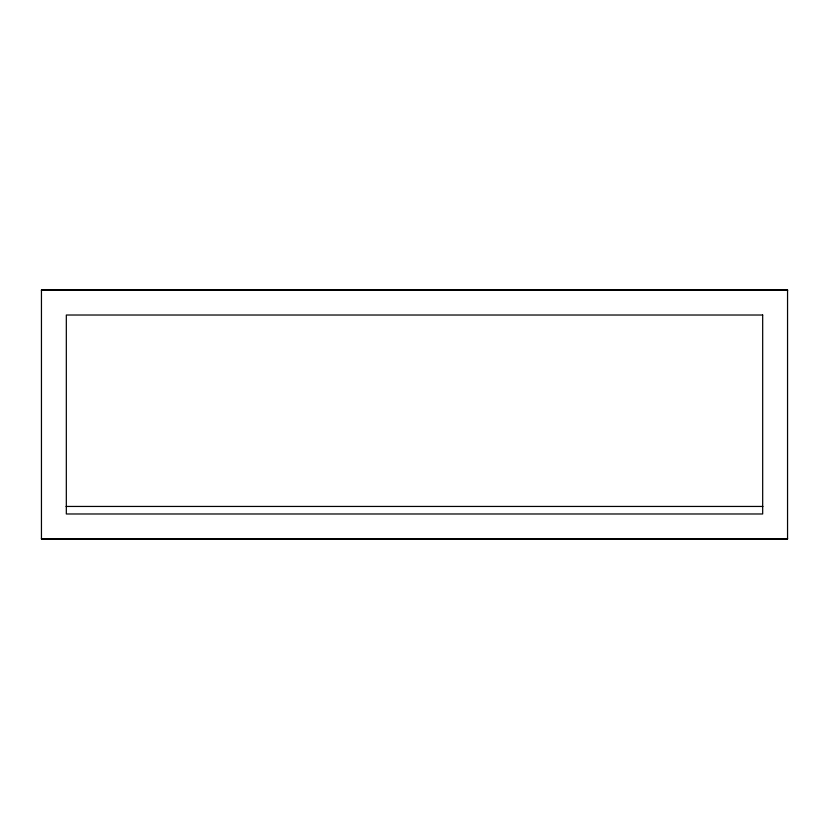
<?xml version="1.0" encoding="UTF-8"?>
<svg xmlns="http://www.w3.org/2000/svg" width="829" height="829" viewBox="0 0 829 829"><rect width="100%" height="100%" fill="white"/><g stroke="black" fill="none" stroke-linecap="round" stroke-linejoin="round"><path stroke-width="1.24" d="M41.45 290.15L787.55 290.15M41.45 290.274L787.55 290.274M66.061 506.446L762.939 506.446M41.45 538.726L787.55 538.726M41.45 538.85L787.55 538.85M787.55 290.026L41.45 290.026L41.45 538.974L787.55 538.974L787.55 290.026M762.68 315.02L66.32 315.02L66.32 513.98L762.68 513.98L762.68 315.02"/></g></svg>
